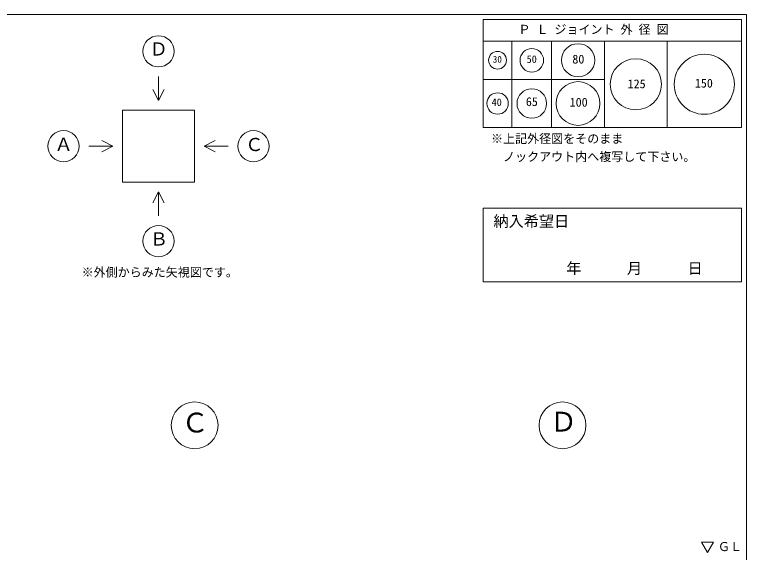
# Model space of a CAD drawing. Units: millimetres, scale not verified. Extents: x -4890 to 4890, y -2351 to 2350.
# Drawn here: x 1847 to 4890, y 111 to 2350 of the extents above; entities that cross this region are included whole.
import ezdxf
from ezdxf.enums import TextEntityAlignment as Align

# ---------------------------------------------------------------- set-up
doc = ezdxf.new("R2010")
doc.units = ezdxf.units.MM
doc.header["$LTSCALE"] = 10
for name, color, linetype, lineweight in [('0-2_waku', 7, 'Continuous', 18), ('0-3_gaikei', 7, 'Continuous', 18), ('0-8_hole', 7, 'Continuous', 18), ('0-E_文字１', 7, 'Continuous', 18)]:
    doc.layers.add(name, color=color, linetype=linetype, lineweight=lineweight)
doc.styles.add('ＭＳ ゴシック', font='')
doc.styles.get('ＭＳ ゴシック').set_extended_font_data('MS Gothic')

msp = doc.modelspace()

# ---------------------------------------------------------------- linework, layer by layer
at = {"layer": '0-2_waku'}
for p, q in [((4890.32, 2350.43), (4890.32, -1924.57)), ((3795.32, 2330.43), (3795.32, 1880.43)), ((3795.32, 2330.43), (4870.32, 2330.43)), ((3795.32, 2330.43), (4870.32, 2330.43)), ((3795.32, 2330.43), (4870.32, 2330.43)), ((3795.32, 2330.43), (3795.32, 1880.43)), ((3795.32, 2330.43), (4870.32, 2330.43)), ((3795.32, 2330.43), (4870.32, 2330.43)), ((3795.32, 2330.43), (4870.32, 2330.43)), ((4870.32, 2330.43), (4870.32, 1880.43)), ((4870.32, 2330.43), (4870.32, 1880.43)), ((3795.32, 2240.43), (4870.32, 2240.43)), ((3915.32, 2240.43), (3915.32, 1880.43)), ((4080.32, 2240.43), (4080.32, 1880.43)), ((4300.32, 2240.43), (4300.32, 1880.43)), ((4560.32, 2240.43), (4560.32, 1880.43)), ((3795.32, 2080.43), (4300.32, 2080.43)), ((3795.32, 1880.43), (4870.32, 1880.43)), ((3795.32, 1880.43), (4870.32, 1880.43))]:
    msp.add_line(p, q, dxfattribs=at)
msp.add_lwpolyline([(-1229.68, 2350.43), (4890.32, 2350.43), (4890.32, -1924.57)], dxfattribs=at)
at = {"layer": '0-3_gaikei'}
for p, q in [((2444.93, 2092.65), (2444.93, 1992.65)), ((2444.93, 1992.65), (2420.8, 2039.03)), ((2444.93, 1992.65), (2469.05, 2039.03)), ((2294.93, 1952.65), (2594.93, 1952.65)), ((2294.93, 1952.65), (2294.93, 1652.65)), ((2594.93, 1952.65), (2594.93, 1652.65)), ((2254.93, 1802.65), (2208.55, 1826.78)), ((2634.93, 1802.65), (2681.3, 1826.78)), ((2154.93, 1802.65), (2254.93, 1802.65)), ((2254.93, 1802.65), (2208.55, 1778.53)), ((2294.93, 1652.65), (2594.93, 1652.65)), ((2444.93, 1612.65), (2420.8, 1566.28)), ((2444.93, 1612.65), (2469.05, 1566.28)), ((2444.93, 1512.65), (2444.93, 1612.65))]:
    msp.add_line(p, q, dxfattribs=at)
msp.add_lwpolyline([(2734.93, 1802.65), (2634.93, 1802.65), (2681.3, 1778.53)], dxfattribs=at)
for centre, radius in [((2444.93, 2197.65), 65), ((2049.93, 1802.65), 65), ((2839.93, 1802.65), 65), ((2444.93, 1407.65), 65), ((2595.32, 640.43), 97.5), ((4125.32, 640.43), 97.5)]:
    msp.add_circle(centre, radius, dxfattribs=at)
at = {"layer": '0-8_hole', "lineweight": 5}
msp.add_lwpolyline([(3795.32, 1545.14), (3795.32, 1238.43), (4870.32, 1238.43), (4870.32, 1545.14)], close=True, dxfattribs=at)
msp.add_lwpolyline([(3795.32, 1545.14), (3795.32, 1238.43), (4870.32, 1238.43), (4870.32, 1545.14)], close=True, dxfattribs=at)
at = {"layer": '0-8_hole'}
for centre, radius in [((4190.32, 2160.43), 69), ((3855.32, 2160.43), 37), ((3997.82, 2160.43), 49), ((4430.32, 2060.43), 106.5), ((4715.32, 2060.43), 125), ((4190.32, 1980.43), 91), ((3997.82, 1980.43), 61.5), ((3855.32, 1980.43), 44.5)]:
    msp.add_circle(centre, radius, dxfattribs=at)
at = {"layer": '0-E_文字１'}
for p, q in [((4729.06, 111.44), (4703.86, 154.38)), ((4703.86, 154.38), (4754.26, 154.38)), ((4729.06, 111.44), (4754.26, 154.38))]:
    msp.add_line(p, q, dxfattribs=at)

# ---------------------------------------------------------------- texts
at = {"layer": '0-8_hole', "style": 'ＭＳ ゴシック'}
for s, height, p in [('30', 28.04, (3835.27, 2141.9)), ('50', 31.16, (3976.23, 2140.09)), ('80', 36.66, (4166.5, 2135.75)), ('125', 36.66, (4396.6, 2033.01)), ('150', 36.66, (4676.13, 2035.66)), ('40', 31.16, (3830.59, 1960.84)), ('65', 36.66, (3973.04, 1958.71)), ('100', 36.66, (4155.37, 1956.25)), ('納入希望日', 46.19, (3838.34, 1453.08))]:
    msp.add_text(s, height=height, dxfattribs=at).set_placement(p, align=Align.BOTTOM_LEFT)
at = {"layer": '0-E_文字１', "style": 'ＭＳ ゴシック'}
for s, height, p in [('Ｐ Ｌ ジョイント 外 径 図', 36.66, (3942.24, 2259.26)), ('Ｄ', 54.99, (2408.55, 2163.49)), ('※上記外径図をそのまま', 36.66, (3828.27, 1804.24)), ('Ａ', 54.99, (2012.63, 1766.75)), ('Ｃ', 54.99, (2805.86, 1765.63)), ('\u3000ノックアウト内へ複写して下さい。', 36.66, (3828.27, 1729.24)), ('Ｂ', 54.99, (2409.3, 1372.39)), ('\u3000\u3000\u3000年\u3000\u3000\u3000月\u3000\u3000\u3000日     ', 46.19, (3952.59, 1257.22)), ('※外側からみた矢視図です。', 36.66, (2125.13, 1248.29)), ('Ｃ', 82.48, (2540.72, 585.83)), ('Ｄ', 82.48, (4073.52, 589.55)), ('ＧＬ', 36.66, (4771.86, 105.89))]:
    msp.add_text(s, height=height, dxfattribs=at).set_placement(p, align=Align.BOTTOM_LEFT)

doc.saveas('drawing.dxf')
